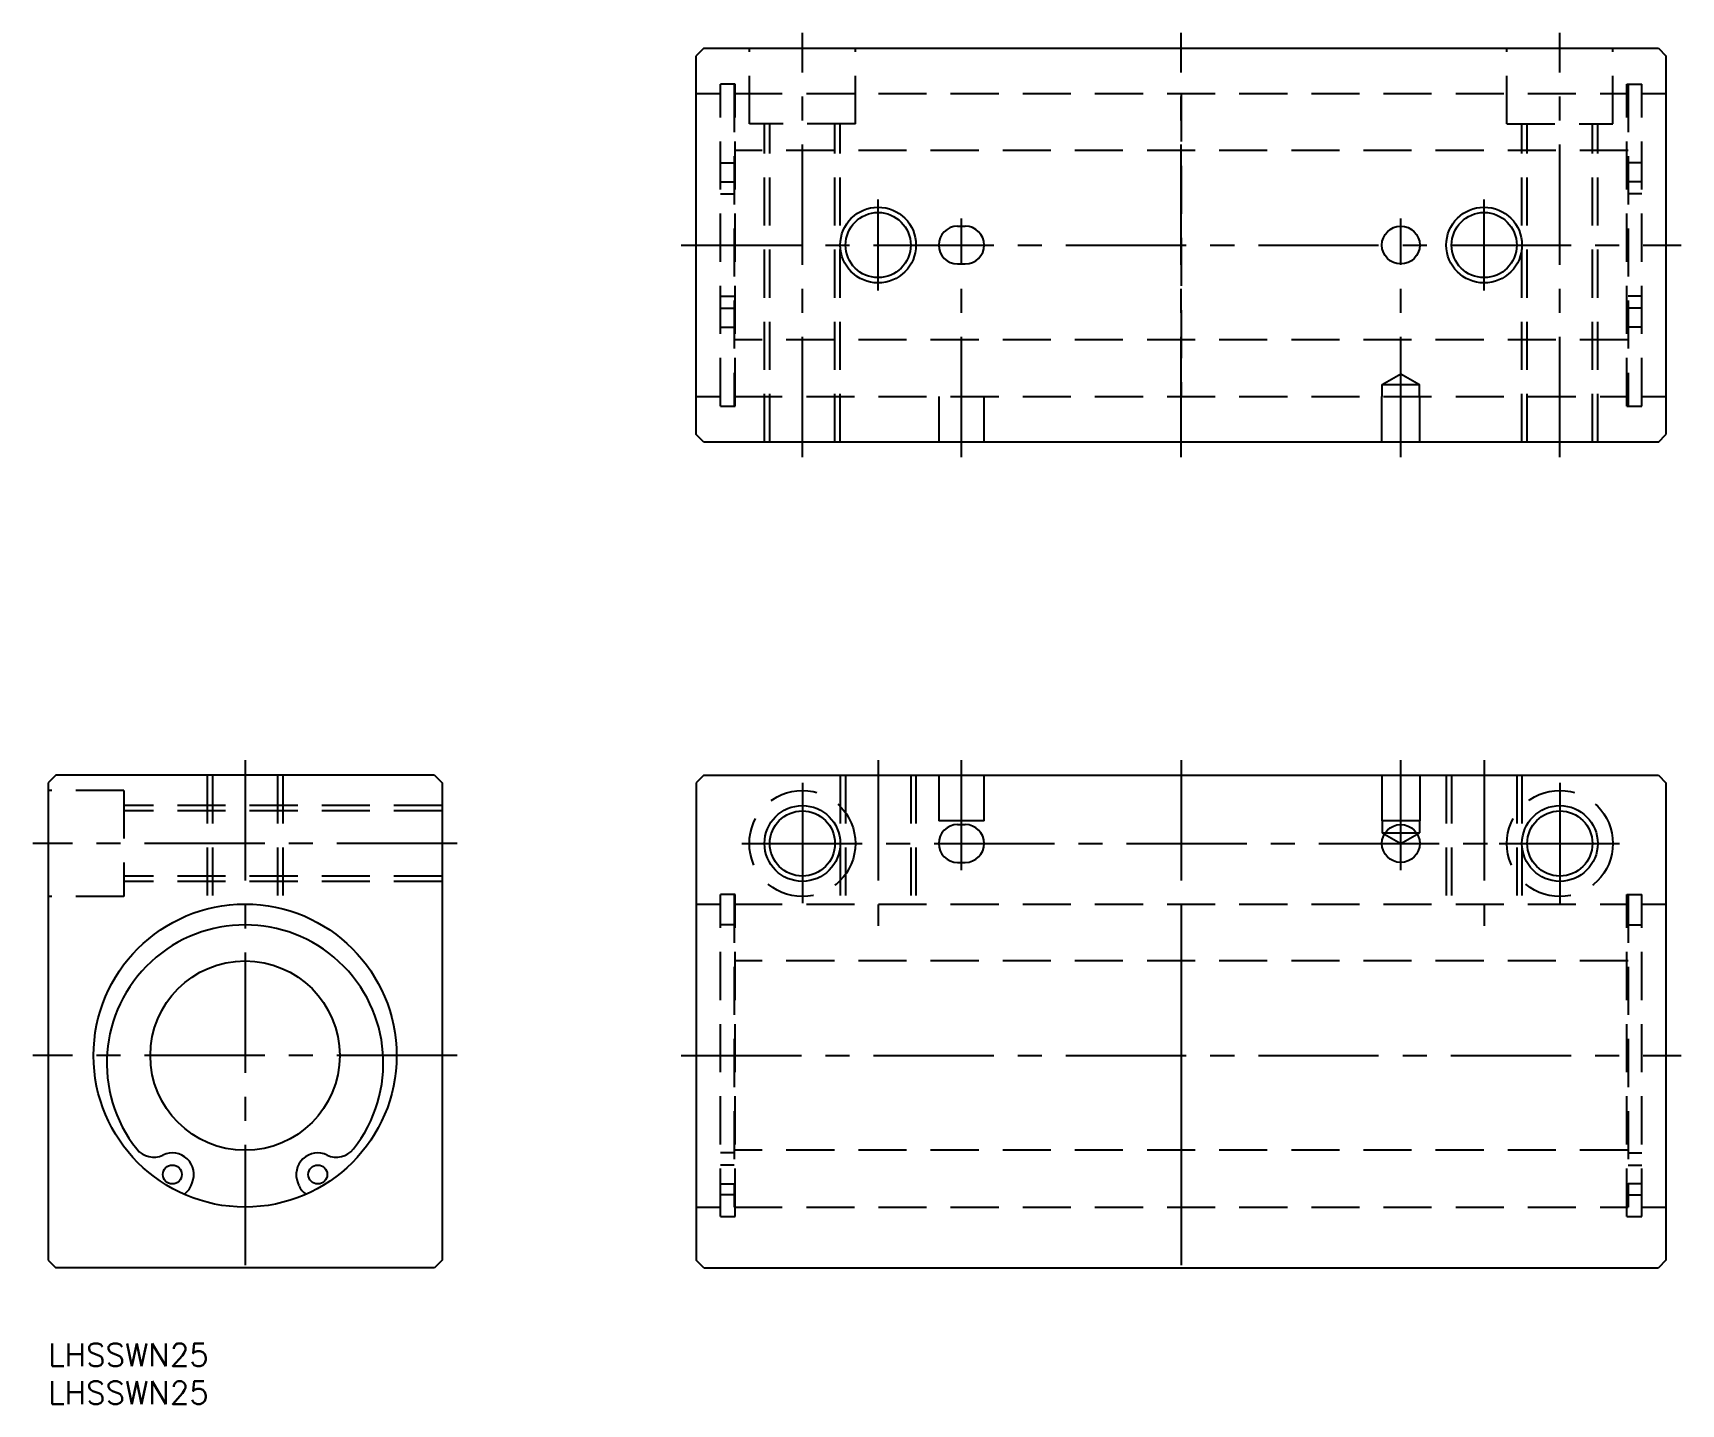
# Model space of a CAD drawing. Extents: x -2 to 216, y -8 to 173.
import ezdxf

# ---------------------------------------------------------------- set-up
doc = ezdxf.new("R2010")
doc.units = 0
doc.header["$LTSCALE"] = 0.5
doc.linetypes.add('CENTER', pattern=[50.8, 31.75, -6.35, 6.35, -6.35])
doc.linetypes.add('DASHED', pattern=[19.05, 12.7, -6.35])
doc.layers.get('0').update_dxf_attribs({"linetype": 'CONTINUOUS'})
for name, color, linetype in [('MSM_CENTER', 1, 'CENTER'), ('MSM_CONTINUOUS', 7, 'CONTINUOUS'), ('MSM_DASHED', 4, 'DASHED'), ('MSM_NARROW', 5, 'CONTINUOUS'), ('MSM_PART_NUMBER', 7, 'CONTINUOUS')]:
    doc.layers.add(name, color=color, linetype=linetype)
doc.styles.get("Standard").update_dxf_attribs({"font": 'txt.shx', "height": 3, "bigfont": 'bigfont.shx'})

# ---------------------------------------------------------------- blocks, each defined once
blk = doc.blocks.new('*U15')
at = {"layer": 'MSM_PART_NUMBER'}
blk.add_text('LHSSWN25', height=3, dxfattribs=at).set_placement((0, -3))
blk = doc.blocks.new('*U16')
at = {"layer": 'MSM_PART_NUMBER'}
blk.add_text('LHSSWN25', height=3, dxfattribs=at).set_placement((0, -8))

msp = doc.modelspace()

# ---------------------------------------------------------------- linework, layer by layer
for p, q in [((0, 58.25), (0, 58.25)), ((0, 42.5), (0, 42.5))]:
    msp.add_line(p, q)
at = {"layer": 'MSM_CENTER'}
for p, q in [((99.57, 117), (99.57, 173)), ((149.57, 117), (149.57, 173)), ((199.57, 117), (199.57, 173)), ((109.57, 139), (109.57, 151)), ((189.57, 139), (189.57, 151)), ((120.57, 117), (120.57, 148.5)), ((178.57, 117), (178.57, 148.5)), ((83.57, 145), (215.57, 145)), ((26, 77), (26, 8)), ((109.57, 77), (109.57, 55.15)), ((120.57, 62.5), (120.57, 77)), ((149.57, 77), (149.57, 8)), ((178.57, 62.5), (178.57, 77)), ((189.57, 77), (189.57, 55.15)), ((99.57, 74), (99.57, 58)), ((199.57, 74), (199.57, 58)), ((54, 66), (-2, 66)), ((91.57, 66), (199.57, 66)), ((191.57, 66), (208.57, 66)), ((54, 38), (-2, 38)), ((83.57, 38), (215.57, 38))]:
    msp.add_line(p, q, dxfattribs=at)
at = {"layer": 'MSM_CONTINUOUS'}
for p, q in [((86.57, 171), (85.57, 170)), ((85.57, 120), (85.57, 170)), ((86.57, 171), (212.57, 171)), ((212.57, 171), (213.57, 170)), ((213.57, 170), (213.57, 120)), ((120.07, 147.5), (121.07, 147.5)), ((120.07, 142.5), (121.07, 142.5)), ((86.57, 119), (85.57, 120)), ((212.57, 119), (213.57, 120)), ((212.57, 119), (86.57, 119)), ((1, 75), (0, 74)), ((0, 74), (0, 11)), ((51, 75), (1, 75)), ((51, 75), (52, 74)), ((52, 74), (52, 11)), ((86.57, 75), (85.57, 74)), ((85.57, 74), (85.57, 11)), ((86.57, 75), (212.57, 75)), ((212.57, 75), (213.57, 74)), ((213.57, 74), (213.57, 11)), ((120.07, 68.5), (121.07, 68.5)), ((120.07, 63.5), (121.07, 63.5)), ((18.88, 20.84), (19.03, 21.21)), ((32.97, 21.21), (33.12, 20.84)), ((0, 11), (1, 10)), ((52, 11), (51, 10)), ((86.57, 10), (85.57, 11)), ((213.57, 11), (212.57, 10)), ((51, 10), (1, 10)), ((86.57, 10), (212.57, 10))]:
    msp.add_line(p, q, dxfattribs=at)
for centre, radius in [((109.57, 145), 4.3), ((189.57, 145), 4.3), ((178.57, 145), 2.5), ((99.57, 66), 4.3), ((199.57, 66), 4.3), ((178.57, 66), 2.5), ((26, 38), 20), ((26, 38), 12.5), ((16.4, 22.3), 1.25), ((35.6, 22.3), 1.25)]:
    msp.add_circle(centre, radius, dxfattribs=at)
for centre, radius, start, end in [((120.07, 145), 2.5, 90, 270), ((121.07, 145), 2.5, 270, 90), ((120.07, 66), 2.5, 90, 270), ((121.07, 66), 2.5, 270, 90), ((26, 37), 18.25, 321.621, 218.379), ((13.93, 27.44), 2.85, 218.379, 295.7059), ((16.4, 22.3), 2.85, 337.4615, 115.7059), ((35.6, 22.3), 2.85, 64.2941, 202.5385), ((38.07, 27.44), 2.85, 244.2941, 321.621), ((16.57, 21.79), 2.5, 303.0556, 337.4615), ((35.43, 21.79), 2.5, 202.5385, 236.9444)]:
    msp.add_arc(centre, radius, start, end, dxfattribs=at)
at = {"layer": 'MSM_DASHED'}
for p, q in [((92.57, 161), (92.57, 171)), ((106.57, 161), (106.57, 171)), ((192.57, 161), (192.57, 171)), ((206.57, 161), (206.57, 171)), ((88.77, 123.75), (88.77, 166.25)), ((90.72, 166.25), (88.77, 166.25)), ((90.57, 166.25), (90.57, 123.75)), ((90.72, 123.75), (90.72, 166.25)), ((208.42, 166.25), (210.37, 166.25)), ((208.42, 123.75), (208.42, 166.25)), ((208.57, 166.25), (208.57, 123.75)), ((210.37, 123.75), (210.37, 166.25)), ((85.57, 165), (88.77, 165)), ((90.57, 165), (208.57, 165)), ((149.57, 165), (149.57, 125)), ((210.37, 165), (213.57, 165)), ((106.57, 161), (92.57, 161)), ((94.57, 119), (94.57, 161)), ((95.27, 119), (95.27, 161)), ((103.87, 119), (103.87, 161)), ((104.57, 119), (104.57, 161)), ((192.57, 161), (206.57, 161)), ((194.57, 119), (194.57, 161)), ((195.27, 119), (195.27, 161)), ((203.87, 119), (203.87, 161)), ((204.57, 119), (204.57, 161)), ((208.57, 157.5), (90.57, 157.5)), ((88.77, 155.85), (90.57, 155.85)), ((210.37, 155.85), (208.57, 155.85)), ((88.77, 153.35), (90.57, 153.35)), ((210.37, 153.35), (208.57, 153.35)), ((88.77, 151.75), (90.57, 151.75)), ((210.37, 151.75), (208.57, 151.75)), ((88.77, 138.25), (90.57, 138.25)), ((210.37, 138.25), (208.57, 138.25)), ((88.77, 136.65), (90.57, 136.65)), ((210.37, 136.65), (208.57, 136.65)), ((88.77, 134.15), (90.57, 134.15)), ((210.37, 134.15), (208.57, 134.15)), ((208.57, 132.5), (90.57, 132.5)), ((176.12, 126.59), (178.57, 128)), ((176.12, 125), (176.12, 126.59)), ((176.12, 126.59), (181.02, 126.59)), ((178.57, 128), (181.02, 126.59)), ((181.02, 125), (181.02, 126.59)), ((85.57, 125), (88.77, 125)), ((90.57, 125), (208.57, 125)), ((117.57, 125), (117.57, 119)), ((123.57, 119), (123.57, 125)), ((176.07, 119), (176.07, 125)), ((181.07, 119), (181.07, 125)), ((210.37, 125), (213.57, 125)), ((88.77, 123.75), (90.72, 123.75)), ((208.42, 123.75), (210.37, 123.75)), ((21, 75), (21, 57.37)), ((21.7, 75), (21.7, 57.53)), ((30.3, 75), (30.3, 57.53)), ((31, 75), (31, 57.37)), ((104.57, 75), (104.57, 58)), ((105.27, 75), (105.27, 58)), ((113.87, 75), (113.87, 58)), ((114.57, 75), (114.57, 58)), ((117.57, 75), (117.57, 69)), ((123.57, 69), (123.57, 75)), ((176.07, 75), (176.07, 69)), ((181.07, 75), (181.07, 69)), ((184.57, 75), (184.57, 58)), ((185.27, 75), (185.27, 58)), ((193.87, 75), (193.87, 58)), ((194.57, 75), (194.57, 58)), ((10, 73), (0, 73)), ((10, 73), (10, 59)), ((52, 71), (10, 71)), ((52, 70.3), (10, 70.3)), ((123.57, 69), (117.57, 69)), ((181.07, 69), (176.07, 69)), ((176.12, 69), (176.12, 67.41)), ((181.02, 69), (181.02, 67.41)), ((176.12, 67.41), (178.57, 66)), ((176.12, 67.41), (181.02, 67.41)), ((178.57, 66), (181.02, 67.41)), ((52, 61.7), (10, 61.7)), ((52, 61), (10, 61)), ((10, 59), (0, 59)), ((88.77, 16.75), (88.77, 59.25)), ((90.72, 59.25), (88.77, 59.25)), ((90.57, 59.25), (90.57, 18)), ((90.72, 16.75), (90.72, 59.25)), ((208.42, 16.75), (208.42, 59.25)), ((208.42, 59.25), (210.37, 59.25)), ((208.57, 59.25), (208.57, 18)), ((210.37, 16.75), (210.37, 59.25)), ((85.57, 58), (88.77, 58)), ((90.57, 58), (208.57, 58)), ((149.57, 58), (149.57, 18)), ((210.37, 58), (213.57, 58)), ((90.57, 55.25), (88.77, 55.25)), ((208.57, 55.25), (210.37, 55.25)), ((208.57, 50.5), (90.57, 50.5)), ((90.57, 25.15), (88.77, 25.15)), ((208.57, 25.5), (90.57, 25.5)), ((208.57, 25.15), (210.37, 25.15)), ((90.57, 23.55), (88.77, 23.55)), ((208.57, 23.55), (210.37, 23.55)), ((88.77, 21.05), (90.57, 21.05)), ((90.57, 19.63), (88.77, 19.63)), ((210.37, 21.05), (208.57, 21.05)), ((208.57, 19.63), (210.37, 19.63)), ((85.57, 18), (88.77, 18)), ((90.57, 18), (208.57, 18)), ((210.37, 18), (213.57, 18)), ((88.77, 16.75), (90.72, 16.75)), ((208.42, 16.75), (210.37, 16.75))]:
    msp.add_line(p, q, dxfattribs=at)
for centre in [(99.57, 66), (199.57, 66)]:
    msp.add_circle(centre, 7, dxfattribs=at)
at = {"layer": 'MSM_NARROW'}
for centre in [(109.57, 145), (189.57, 145), (99.57, 66), (199.57, 66)]:
    msp.add_circle(centre, 5, dxfattribs=at)

# ---------------------------------------------------------------- block references
at = {"layer": 'MSM_CONTINUOUS'}
for name in ['*U15', '*U16']:
    msp.add_blockref(name, (0, 0), dxfattribs=at)

doc.saveas('drawing.dxf')
